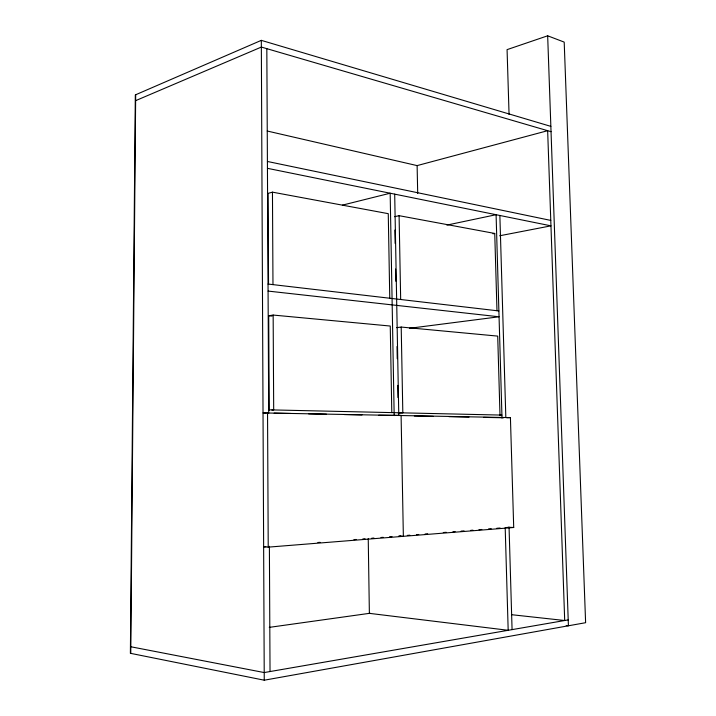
<?xml version="1.0" encoding="UTF-8"?>
<svg xmlns="http://www.w3.org/2000/svg" width="716" height="716" viewBox="0 0 716 716"><rect width="100%" height="100%" fill="white"/><g stroke="black" fill="none" stroke-linecap="round" stroke-linejoin="round"><path stroke-width="1.07" d="M130.768 653.386L135.682 94.754M550.855 126.374L261.322 40.356L135.315 94.915L130.384 653.305L264.249 680.2L585.616 622.705L564.199 42.11L547.668 35.8L507.071 49.637L509.067 114.471M135.628 100.661L261.358 47.068L551.043 131.681M389.764 298.232L388.26 213.672L272.456 192.156L268.07 193.383L268.545 284.35M342.427 205.134L390.166 193.222L394.176 415.593M394.623 216.697L399.089 215.677L494.738 233.452L496.976 310.726M446.874 225.093L496.09 214.71L502.005 418.072M492.957 233.801L494.738 233.452M499.67 235.77L550.962 225.844L267.444 168.323M568.209 619.904L264.213 672.557L130.822 646.763M269.198 410.241L268.706 315.765L273.154 315.058L390.256 326.04L391.795 412.613M269.279 627.368L370.065 613.254M396.673 327.651L401.202 327.06L497.71 336.108L499.992 415.056M409.409 328.304L499.061 316.785L268.07 291.081M265.851 546.648L263.64 546.818L268.223 547.14L513.712 527.495L510.418 417.607L263.023 412.926L266.361 412.989M317.877 542.504L320.097 542.334M353.919 539.64L356.147 539.461M362.824 538.933L365.044 538.754M371.72 538.226L373.94 538.047M380.975 537.492L383.194 537.313M389.513 536.812L392.046 536.615M398.687 536.087L400.915 535.908M407.315 535.398L409.838 535.192M416.524 534.664L418.762 534.485M425.107 533.984L427.676 533.778M443.285 532.534L446.238 532.301M452.915 531.773L455.134 531.594M461.122 531.12L464.04 530.887M470.707 530.359L472.936 530.18M478.959 529.697L481.832 529.473M488.509 528.945L491.221 528.721M496.797 528.283L500.144 528.014M506.83 527.486L509.058 527.307M271.892 410.062L273.691 409.946L273.154 315.058M398.248 413.114L402.822 412.855L401.202 327.06M499.696 415.208L501.916 415.092L268.688 409.829M506.749 417.777L510.418 417.607M274.147 413.15L290.83 413.481M308.623 413.839L326.424 414.206M344.217 414.564L362.01 414.922M378.692 415.253L401.094 415.37L403.359 536.32L399.626 536.132M414.34 415.978L433.305 416.363M448.932 416.676L469.016 417.079M483.515 417.374L503.599 417.777M509.989 527.343L513.712 527.495M268.706 315.765L272.026 316.078M511.564 614.695L564.7 620.512L547.65 130.697L417.115 165.602L417.705 193.508M566.195 625.533L568.414 625.784L547.668 35.8M268.035 284.046L498.891 310.95M267.408 161.467L550.774 220.412M267.211 131.019L417.285 165.647M499.866 215.48L505.827 417.526M509.049 526.922L512.074 629.624M505.192 527.522L508.181 630.295L369.375 613.352L368.239 538.539M399.089 215.677L400.674 299.503M394.695 194.143L398.785 415.298M394.874 230.06L395.125 243.422M395.59 269.028L395.823 281.272M397.022 346.517L397.246 358.725M397.738 385.369L397.962 397.577M272.456 192.156L272.975 284.619M266.826 48.661L268.706 413.221M269.386 546.299L270.03 671.545M267.542 412.64L268.223 547.14M261.322 40.356L264.249 680.2"/></g></svg>
